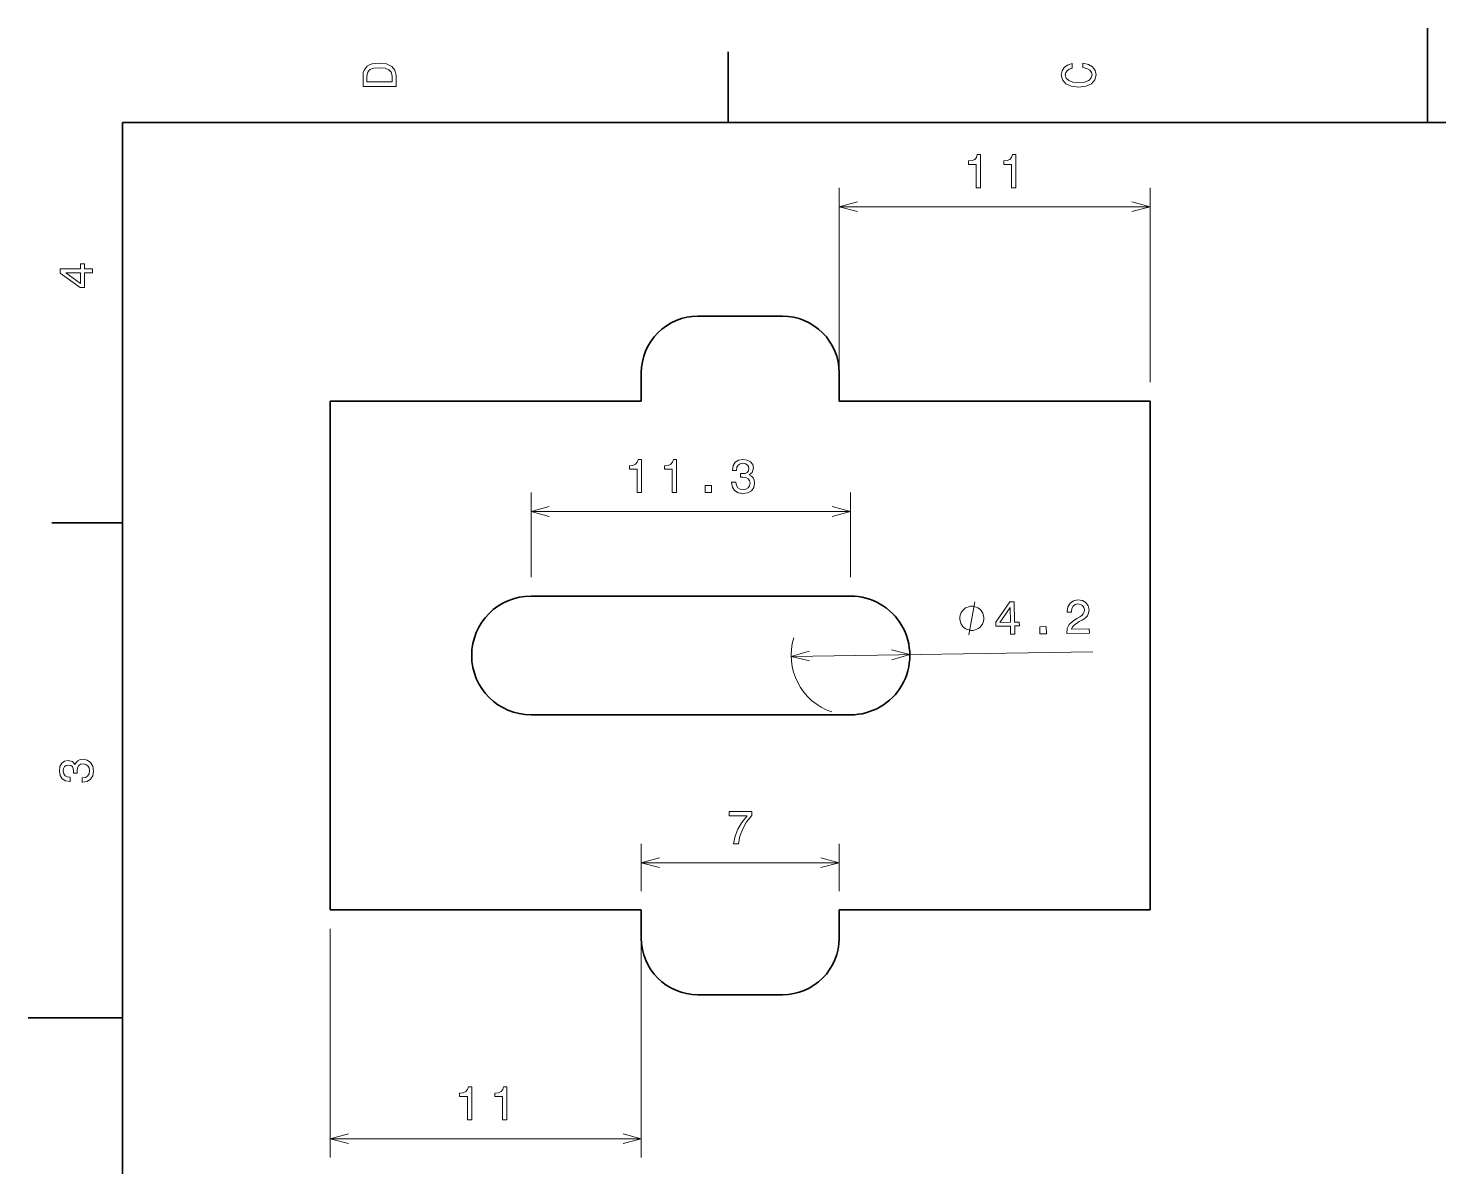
# Model space of a CAD drawing. Extents: x 0 to 297, y 0 to 210.
# Drawn here: x 0 to 149.7, y 89.2 to 210 of the extents above; entities that cross this region are included whole.
import ezdxf

# ---------------------------------------------------------------- set-up
doc = ezdxf.new("R2010")
doc.units = 0

msp = doc.modelspace()

# ---------------------------------------------------------------- linework, layer by layer
at = {"color": 7, "lineweight": 35, "ltscale": 0.25}
for p, q in [((148.5, 200), (148.5, 210)), ((10, 105), (0, 105))]:
    msp.add_line(p, q, dxfattribs=at)
at = {"color": 7, "lineweight": 35, "ltscale": 0.1875}
for p, q in [((74.300003, 200), (74.300003, 207.5)), ((10, 157.5), (2.5, 157.5))]:
    msp.add_line(p, q, dxfattribs=at)
at = {"color": 7, "lineweight": 35}
for p, q in [((287, 200), (10, 200)), ((10, 200), (10, 10)), ((32.062328, 170.43808), (65.062325, 170.43808)), ((32.062328, 170.43808), (32.062328, 116.438087)), ((86.062325, 170.43808), (119.062325, 170.43808)), ((119.062325, 116.438087), (119.062325, 170.43808)), ((87.262321, 149.738083), (53.362328, 149.738083)), ((53.362328, 137.138077), (87.262321, 137.138077)), ((32.062328, 116.438087), (65.062325, 116.438087)), ((86.062325, 116.438087), (119.062325, 116.438087))]:
    msp.add_line(p, q, dxfattribs=at)
at = {"color": 7, "lineweight": 13}
for p, q in [((86.062325, 172.43808), (86.062325, 193.061325)), ((119.062325, 172.43808), (119.062325, 193.061325)), ((86.062325, 191.061325), (119.062325, 191.061325)), ((53.362328, 158.717087), (87.262321, 158.717087)), ((80.963028, 143.344131), (112.989594, 143.821808)), ((32.062328, 114.438087), (32.062328, 90.153557)), ((65.062325, 114.438087), (65.062325, 90.153557)), ((32.062328, 92.153557), (65.062325, 92.153557))]:
    msp.add_line(p, q, dxfattribs=at)
at = {"color": 7, "lineweight": 35, "ltscale": 0.225}
for p, q in [((71.062325, 179.43808), (80.062325, 179.43808)), ((71.062325, 107.438087), (80.062325, 107.438087))]:
    msp.add_line(p, q, dxfattribs=at)
at = {"color": 7, "lineweight": 35, "ltscale": 0.075}
for p, q in [((65.062325, 170.43808), (65.062325, 173.43808)), ((86.062325, 173.43808), (86.062325, 170.43808)), ((65.062325, 116.438087), (65.062325, 113.438087)), ((86.062325, 113.438087), (86.062325, 116.438087))]:
    msp.add_line(p, q, dxfattribs=at)
at = {"color": 7, "lineweight": 13, "ltscale": 0.224475}
for p, q in [((53.362328, 151.738083), (53.362328, 160.717087)), ((87.262321, 151.738083), (87.262321, 160.717087))]:
    msp.add_line(p, q, dxfattribs=at)
at = {"color": 8, "lineweight": 13, "ltscale": 0.125093}
for p, q in [((65.062325, 118.43808), (65.062325, 123.44178)), ((86.062325, 118.43808), (86.062325, 123.44178))]:
    msp.add_line(p, q, dxfattribs=at)
at = {"color": 8, "lineweight": 13}
msp.add_line((65.062325, 121.44178), (86.062325, 121.44178), dxfattribs=at)
at = {"color": 7, "lineweight": 13}
for points in [[(35.533215, 204.994965), (35.533215, 203.829971), (39.033215, 203.829971), (39.033215, 204.994965), (38.922264, 205.544678), (38.584366, 205.953171), (38.034657, 206.205338), (37.283215, 206.296112), (36.516644, 206.215424), (36.21405, 206.114563), (35.971977, 205.973343), (35.644165, 205.56485), (35.563473, 205.297562)], [(35.951801, 204.959656), (36.027451, 205.342941), (36.259438, 205.605194), (36.672985, 205.761536), (37.283215, 205.811966), (37.873272, 205.756485), (38.286816, 205.600143), (38.533936, 205.332855), (38.614628, 204.959656), (38.614628, 204.298996), (35.951801, 204.298996)], [(111.93206, 205.817017), (112.35569, 205.716141), (112.658287, 205.549713), (112.844887, 205.317734), (112.905403, 205.045395), (112.814629, 204.71759), (112.54229, 204.460388), (112.098488, 204.28891), (111.483215, 204.233429), (110.872986, 204.28891), (110.424141, 204.455338), (110.151802, 204.71254), (110.055984, 205.045395), (110.106415, 205.287476), (110.247627, 205.494247), (110.474571, 205.655624), (110.787247, 205.766571), (110.787247, 206.245682), (110.308144, 206.094391), (109.94503, 205.832138), (109.718086, 205.474075), (109.637398, 205.045395), (109.763474, 204.510818), (110.116501, 204.10231), (110.696472, 203.840057), (111.483215, 203.749283), (112.269958, 203.840057), (112.84993, 204.10231), (113.208, 204.510818), (113.329041, 205.045395), (113.233215, 205.51442), (112.965927, 205.892654), (112.527161, 206.159943), (111.93206, 206.301163)], [(100.603531, 193.061325), (101.062469, 193.061325), (101.062469, 196.586548), (100.719528, 196.586548), (100.628754, 196.278915), (100.447197, 196.072144), (100.169815, 195.951096), (99.786537, 195.910751), (99.786537, 195.552689), (100.603531, 195.552689)], [(104.339554, 193.061325), (104.798492, 193.061325), (104.798492, 196.586548), (104.455551, 196.586548), (104.364769, 196.278915), (104.18322, 196.072144), (103.905838, 195.951096), (103.522552, 195.910751), (103.522552, 195.552689), (104.339554, 195.552689)], [(6.833213, 184.02739), (6.833213, 184.481277), (5.965778, 184.481277), (5.965778, 184.98056), (5.56232, 184.98056), (5.56232, 184.481277), (3.408862, 184.481277), (3.408862, 184.022339), (5.521974, 182.489197), (5.965778, 182.489197), (5.965778, 184.02739)], [(5.56232, 182.912827), (3.993876, 184.02739), (5.56232, 184.02739)], [(64.617508, 160.717087), (65.076447, 160.717087), (65.076447, 164.242294), (64.733505, 164.242294), (64.642731, 163.934662), (64.461166, 163.72789), (64.183792, 163.606842), (63.800507, 163.566498), (63.800507, 163.208435), (64.617508, 163.208435)], [(68.353531, 160.717087), (68.812469, 160.717087), (68.812469, 164.242294), (68.469528, 164.242294), (68.378754, 163.934662), (68.197197, 163.72789), (67.919815, 163.606842), (67.53653, 163.566498), (67.53653, 163.208435), (68.353531, 163.208435)], [(74.645462, 161.816498), (74.645462, 161.781204), (74.726158, 161.297043), (74.963188, 160.933945), (75.33638, 160.70195), (75.830627, 160.616211), (76.355118, 160.70195), (76.748489, 160.923859), (77.000648, 161.276871), (77.091431, 161.730774), (77.051086, 162.02832), (76.940132, 162.270386), (76.758575, 162.456985), (76.516502, 162.593155), (76.844307, 162.865494), (76.960304, 163.29921), (76.884651, 163.692581), (76.667801, 163.990128), (76.314774, 164.176727), (75.830627, 164.242294), (75.376732, 164.161606), (75.028748, 163.939697), (74.801804, 163.58667), (74.726158, 163.117661), (74.726158, 163.082352), (75.175003, 163.082352), (75.215347, 163.405121), (75.346474, 163.6371), (75.558289, 163.77832), (75.855835, 163.828751), (76.11808, 163.788406), (76.309723, 163.682495), (76.42572, 163.511032), (76.471107, 163.279037), (76.42572, 163.031921), (76.304688, 162.865494), (76.092873, 162.764633), (75.805405, 162.734375), (75.608719, 162.73941), (75.608719, 162.341003), (75.855835, 162.351089), (76.173561, 162.305695), (76.410591, 162.184662), (76.551804, 161.987976), (76.602234, 161.730774), (76.546761, 161.438263), (76.400505, 161.221405), (76.168518, 161.085236), (75.860886, 161.039841), (75.543159, 161.090271), (75.311172, 161.241577), (75.164917, 161.483643), (75.109444, 161.816498)], [(71.832352, 160.717087), (72.52832, 160.717087), (72.52832, 161.468521), (71.832352, 161.468521)], [(101.426888, 147.399765), (101.425148, 147.516418), (101.363335, 147.748856), (101.302399, 147.922958), (101.242332, 148.038742), (101.12307, 148.21199), (100.94548, 148.384354), (100.768761, 148.498398), (100.651237, 148.554993), (100.47538, 148.610703), (100.241211, 148.665558), (100.12455, 148.663818), (100.007904, 148.662079), (99.775459, 148.600266), (99.601349, 148.539337), (99.485573, 148.479263), (99.312332, 148.360001), (99.139961, 148.182404), (99.025917, 148.005692), (98.96933, 147.888168), (98.913605, 147.712311), (98.858765, 147.478134), (98.860504, 147.361481), (98.862244, 147.244827), (98.924049, 147.01239), (98.984985, 146.838287), (99.045052, 146.722504), (99.164314, 146.549255), (99.341911, 146.376892), (99.518631, 146.262848), (99.636147, 146.206253), (99.812004, 146.150543), (100.046181, 146.095688), (100.162834, 146.097427), (100.27948, 146.099167), (100.511925, 146.16098), (100.686035, 146.221924), (100.801819, 146.281982), (100.97506, 146.401245), (101.14743, 146.578842), (101.261475, 146.755554), (101.318054, 146.873077), (101.373779, 147.048935), (101.428627, 147.283112)], [(104.248062, 145.69165), (104.701897, 145.69841), (104.688965, 146.56575), (105.188187, 146.573196), (105.182175, 146.976608), (104.682945, 146.969162), (104.650833, 149.122391), (104.191948, 149.11554), (102.690491, 146.979797), (102.697113, 146.536041), (104.235123, 146.55899)], [(103.114677, 146.94577), (104.205719, 148.53067), (104.229111, 146.962402)], [(110.211517, 145.780594), (112.616875, 145.816467), (112.610405, 146.250137), (110.70932, 146.221786), (110.811684, 146.460358), (110.99028, 146.659744), (111.544678, 147.026108), (111.839935, 147.181824), (112.169525, 147.403625), (112.402763, 147.659302), (112.534477, 147.958847), (112.579865, 148.297455), (112.487831, 148.719757), (112.245857, 149.049042), (111.879623, 149.255417), (111.409531, 149.324066), (110.926712, 149.231125), (110.562134, 148.988617), (110.330765, 148.606888), (110.25753, 148.106461), (110.258583, 148.035858), (110.717468, 148.042709), (110.716866, 148.083054), (110.757133, 148.42662), (110.889526, 148.680786), (111.103951, 148.845398), (111.390556, 148.905151), (111.683784, 148.859085), (111.902504, 148.736252), (112.046631, 148.541687), (112.100739, 148.295349), (112.068901, 148.062866), (111.976028, 147.864777), (111.817215, 147.690918), (111.597595, 147.536331), (111.302483, 147.370529), (110.812965, 147.050507), (110.469986, 146.712494), (110.269257, 146.306), (110.211296, 145.795715)], [(107.358383, 145.738037), (108.054268, 145.748413), (108.04306, 146.499771), (107.347168, 146.489395)], [(5.73379, 129.979111), (5.769093, 129.979111), (6.253242, 130.059799), (6.616354, 130.296829), (6.848343, 130.670029), (6.934078, 131.164276), (6.848343, 131.688766), (6.626441, 132.082138), (6.273415, 132.334305), (5.819525, 132.425079), (5.521974, 132.384735), (5.279899, 132.273788), (5.0933, 132.092224), (4.957133, 131.850143), (4.684798, 132.177963), (4.251081, 132.293961), (3.857709, 132.218307), (3.560158, 132.00145), (3.373559, 131.648422), (3.307997, 131.164276), (3.388689, 130.710388), (3.610591, 130.362396), (3.963617, 130.135452), (4.432637, 130.059799), (4.46794, 130.059799), (4.46794, 130.508652), (4.145173, 130.548996), (3.913184, 130.680115), (3.771974, 130.891937), (3.721542, 131.189484), (3.761888, 131.451736), (3.867795, 131.643372), (4.039265, 131.759369), (4.271254, 131.804764), (4.518372, 131.759369), (4.684798, 131.638336), (4.785663, 131.426514), (4.815922, 131.139053), (4.810879, 130.942368), (5.209294, 130.942368), (5.199208, 131.189484), (5.244596, 131.507217), (5.365634, 131.744247), (5.56232, 131.885452), (5.819525, 131.935883), (6.112032, 131.880417), (6.328891, 131.734161), (6.465058, 131.502167), (6.510447, 131.194534), (6.460014, 130.876801), (6.308718, 130.644821), (6.066643, 130.498566), (5.73379, 130.443085)], [(46.603539, 94.153557), (47.062469, 94.153557), (47.062469, 97.678772), (46.719532, 97.678772), (46.628754, 97.37114), (46.447197, 97.164368), (46.169819, 97.043327), (45.786533, 97.002983), (45.786533, 96.644913), (46.603539, 96.644913)], [(50.339558, 94.153557), (50.798492, 94.153557), (50.798492, 97.678772), (50.455555, 97.678772), (50.364777, 97.37114), (50.18322, 97.164368), (49.905842, 97.043327), (49.522556, 97.002983), (49.522556, 96.644913), (50.339558, 96.644913)]]:
    msp.add_lwpolyline(points, close=True, dxfattribs=at)
for points in [[(87.994179, 191.578964), (86.062325, 191.061325), (87.994179, 190.543686)], [(117.13047, 190.543686), (119.062325, 191.061325), (117.13047, 191.578964)], [(55.294178, 159.234711), (53.362328, 158.717087), (55.294178, 158.199448)], [(85.330475, 158.199448), (87.262321, 158.717087), (85.330475, 159.234711)], [(99.819832, 145.625595), (100.467552, 149.135651)], [(82.88694, 143.890518), (80.963028, 143.344131), (82.902382, 142.855362)], [(91.637711, 142.985641), (93.561623, 143.532028), (91.622269, 144.020813)], [(33.994179, 92.671188), (32.062328, 92.153557), (33.994179, 91.635918)], [(63.130474, 91.635918), (65.062325, 92.153557), (63.130474, 92.671188)]]:
    msp.add_lwpolyline(points, dxfattribs=at)
at = {"color": 8, "lineweight": 13}
msp.add_lwpolyline([(74.861313, 123.44178), (75.370682, 123.44178), (75.537109, 124.273911), (75.829613, 125.050568), (76.243156, 125.771751), (76.782784, 126.44754), (76.782784, 126.866127), (74.38221, 126.866127), (74.38221, 126.407196), (76.29863, 126.407196), (75.743881, 125.726364), (75.325287, 125.015266), (75.032784, 124.258781)], close=True, dxfattribs=at)
for points in [[(66.994179, 121.959412), (65.062325, 121.44178), (66.994179, 120.924141)], [(84.130478, 120.924141), (86.062325, 121.44178), (84.130478, 121.959412)]]:
    msp.add_lwpolyline(points, dxfattribs=at)
at = {"color": 7, "lineweight": 35}
for centre, radius, start, end in [((71.062325, 173.43808), 6, 90.000003, 180.000005), ((80.062325, 173.43808), 6, 0, 90.000003), ((53.362328, 143.43808), 6.299999, 90.000003, 269.999997), ((87.262321, 143.43808), 6.299999, 269.999997, 90.000003), ((71.062325, 113.438087), 6, 180.000005, 269.999997), ((80.062325, 113.438087), 6, 269.999997, 360)]:
    msp.add_arc(centre, radius, start, end, dxfattribs=at)
at = {"color": 7, "lineweight": 13}
msp.add_arc((87.262321, 143.43808), 6.299999, 162.665354, 251.810855, dxfattribs=at)

doc.saveas('drawing.dxf')
